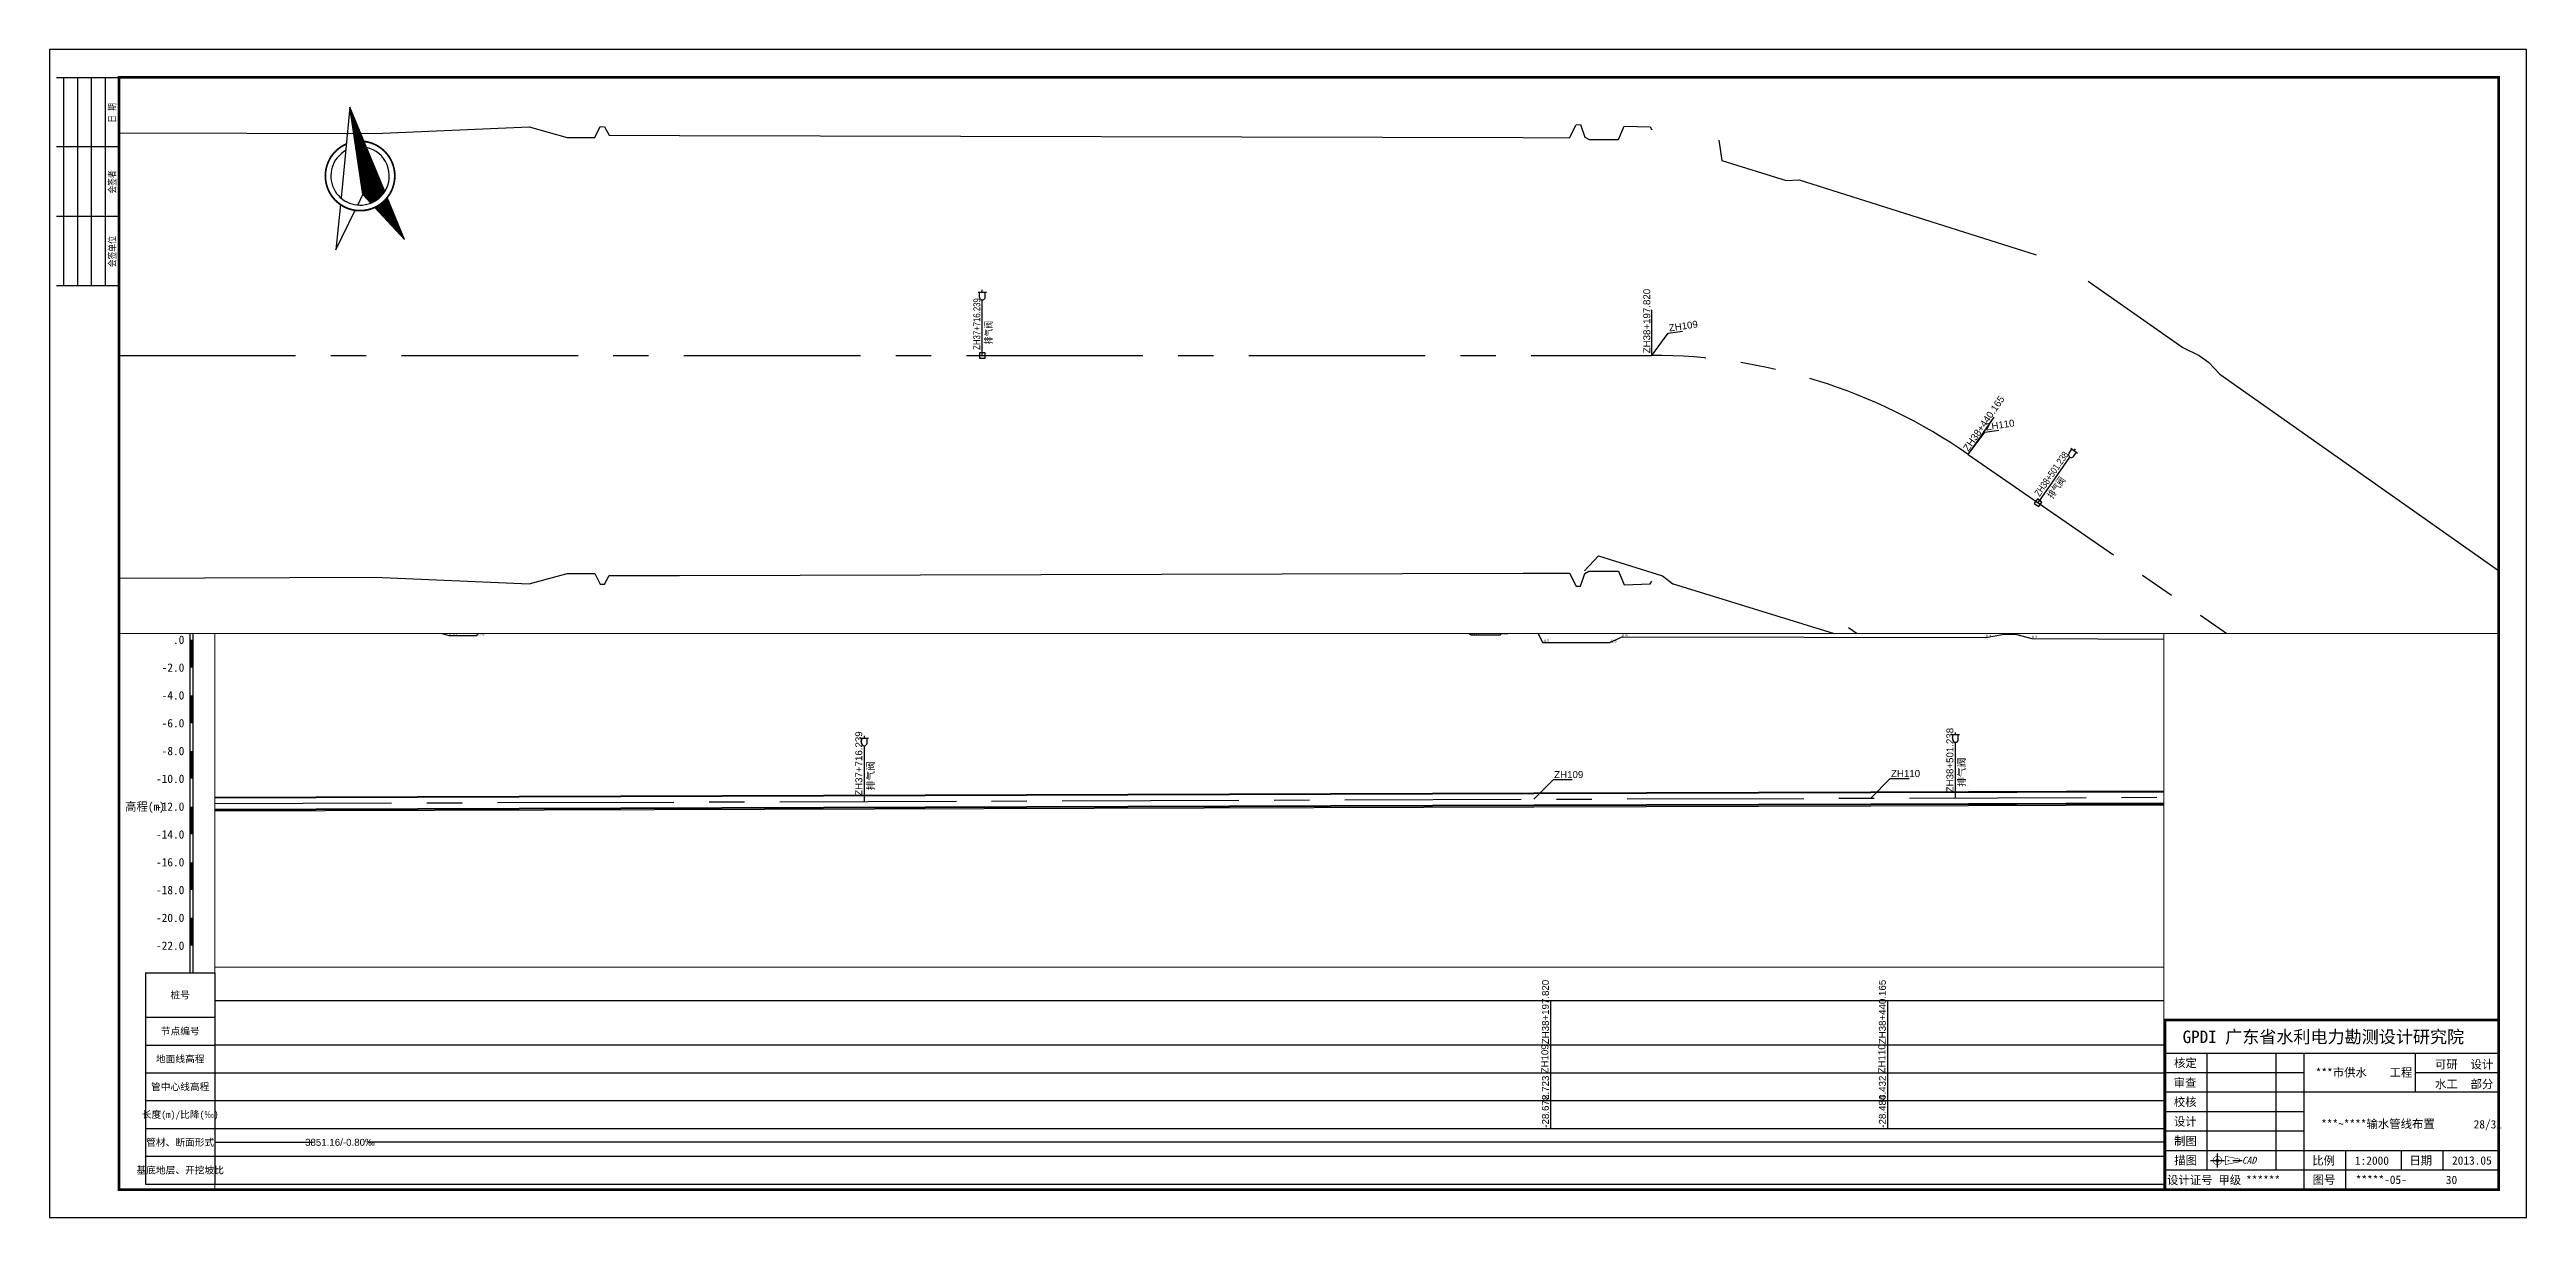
# Paper-space layout '30' of a CAD drawing. Header units: millimetres. Extents: x 0 to 891, y 0 to 420.
# The model-space entities are those that its viewports show. They can reach past a viewport. Long polylines and large blocks are cut down to what shows.
import ezdxf
from ezdxf.enums import TextEntityAlignment as Align
from ezdxf.lldxf.tags import DXFTag

# ---------------------------------------------------------------- set-up
doc = ezdxf.new("R2010")
doc.units = ezdxf.units.MM
doc.linetypes.add('CENTER', pattern=[50.8, 31.75, -6.35, 6.35, -6.35])
for name, color, linetype in [('pipe', 3, 'Continuous'), ('pipe_cen', 1, 'CENTER'), ('tab', 9, 'Continuous'), ('地形剖面', 4, 'Continuous'), ('布局裁图', 3, 'Continuous'), ('水工平面管线标注', 3, 'Continuous'), ('水工开挖线', 5, 'Continuous'), ('纵面管线标注', 3, 'Continuous'), ('附属设施', 2, 'Continuous')]:
    doc.layers.add(name, color=color, linetype=linetype)
doc.layers.add('管线-管廊边线-北线', color=4, linetype='管廊边线', lineweight=9)
doc.styles.add('FSD', font='')
doc.styles.add('HT', font='simhei.ttf')
doc.styles.get("Standard").update_dxf_attribs({"font": 'arial.ttf'})
doc.styles.get('FSD').set_extended_font_data('SimSun')
tags = doc.linetypes.add('管廊边线', pattern='A,50,-5,["管廊边线",Standard,S=2.54,R=0,X=-3.5,Y=-1.27],-12', length=67).pattern_tags.tags
tags[6] = DXFTag(74, 10)

# ---------------------------------------------------------------- blocks, each defined once
blk = doc.blocks.new('sign')
at = {"color": 7}
for p, q in [((-20, 0), (-20, -75)), ((-15, 0), (-15, -75)), ((-10, 0), (-10, -75)), ((-5, 0), (-5, -75)), ((0, -25), (-22.5, -25)), ((0, -50), (-22.5, -50))]:
    blk.add_line(p, q, dxfattribs=at)
blk.add_lwpolyline([(-22.5, 0), (0, 0), (0, -75), (-22.5, -75)], dxfattribs=at)
at = {"color": 3, "style": 'FSD', "width": 0.8}
for s, p in [('日 期', (-1.24, -16.3)), ('会签者', (-1.2, -41.81)), ('会签单位', (-1.2, -68.28))]:
    blk.add_text(s, height=2.5, rotation=90, dxfattribs=at).set_placement(p)
blk = doc.blocks.new('图框')
at = {"color": 7, "ltscale": 8}
for p, q in [((761, 10), (761, 71)), ((881, 71), (881, 10))]:
    blk.add_line(p, q, dxfattribs=at)
at = {"color": 7}
for p, q in [((881, 59), (761, 59)), ((776, 59), (776, 17)), ((801, 17), (801, 59)), ((811, 10), (811, 59)), ((851, 59), (851, 45)), ((811, 52), (761, 52)), ((881, 45), (761, 45)), ((881, 52), (851, 52)), ((811, 38), (761, 38)), ((811, 31), (761, 31)), ((881, 24), (761, 24)), ((826, 10), (826, 24)), ((846, 17), (846, 24)), ((861, 17), (861, 24)), ((881, 17), (761, 17))]:
    blk.add_line(p, q, dxfattribs=at)
at = {"color": 1}
for p, q in [((777.36, 20.51), (782.36, 20.51)), ((779.86, 18.01), (779.86, 23.01)), ((783.61, 20.51), (784.11, 20.51)), ((785.36, 20.51), (788.7, 20.51))]:
    blk.add_line(p, q, dxfattribs=at)
blk.add_lwpolyline([(0, 0), (891, 0), (891, 420), (0, 420)], close=True)
at = {"const_width": 1}
blk.add_lwpolyline([(25, 10), (25, 410), (881, 410), (881, 10)], close=True, dxfattribs=at)
at = {"color": 7, "const_width": 1}
blk.add_lwpolyline([(761, 10), (761, 71), (881, 71), (881, 10)], close=True, dxfattribs=at)
at = {"color": 5, "const_width": 0.2}
for points in [[(781.35, 20.66, 39.991666), (781.36, 20.51, 0.025005)], [(780.45, 20.57, 39.991666), (780.46, 20.51, 0.025005)]]:
    blk.add_lwpolyline(points, format="xyb", close=True, dxfattribs=at)
blk.add_lwpolyline([(787.7, 20.01), (782.7, 19.01), (782.7, 22.01), (787.7, 21.01)], close=True, dxfattribs=at)
blk.add_blockref('sign', (25, 410))
at = {"color": 3, "style": 'HT'}
for s, height, p in [('GPDI 广东省水利电力勘测设计研究院', 4.5, (767.32, 62.71)), ('***市供水', 3, (815.18, 50.63)), ('工程', 3, (841.77, 50.63)), ('可研', 3, (858.09, 53.54)), ('设计', 3, (870.9, 53.54)), ('水工', 3, (858.09, 46.44)), ('部分', 3, (870.9, 46.44)), ('***~****输水管线布置', 3, (817.12, 32.13)), ('比例', 3, (813.95, 18.94)), ('1:2000', 3, (829.29, 18.94)), ('日期', 3, (848.89, 18.98)), ('2013.05', 3, (864.23, 18.98)), ('图号', 3, (814.08, 12.06)), ('*****-05-', 3, (829.59, 12.06))]:
    blk.add_text(s, height=height, dxfattribs=at).set_placement(p)
at = {"color": 3, "ltscale": 8, "style": 'HT'}
for s, p in [('核定', (764.23, 55.53)), ('审查', (764.08, 48.46)), ('校核', (764.15, 41.51)), ('设计', (764.16, 34.49)), ('制图', (764.25, 27.48)), ('描图', (764.31, 20.49))]:
    blk.add_text(s, height=3, dxfattribs=at).set_placement(p, align=Align.MIDDLE_LEFT)
at = {"color": 3, "style": 'HT', "oblique": 15}
blk.add_text('CAD', height=2.5, dxfattribs=at).set_placement((788.67, 19.33))
at = {"color": 3, "ltscale": 8, "style": 'HT'}
for s, p in [('设计证号 ', (761.71, 11.94)), ('甲级 ', (780.19, 11.94)), ('******', (790.15, 11.94))]:
    blk.add_text(s, height=3, dxfattribs=at).set_placement(p)
blk = doc.blocks.new('*X9')
at = {"color": 0}
for p, q in [((2.948, 5.027), (2.95, 5.029)), ((2.948, 5.013), (2.953, 5.017)), ((2.948, 4.999), (2.955, 5.006)), ((2.948, 4.985), (2.958, 4.995)), ((2.948, 4.97), (2.961, 4.983)), ((2.948, 4.956), (2.964, 4.972)), ((2.948, 4.942), (2.967, 4.961)), ((2.948, 4.928), (2.97, 4.949)), ((2.948, 4.914), (2.972, 4.938)), ((2.948, 4.9), (2.975, 4.927)), ((2.948, 4.886), (2.978, 4.916)), ((2.948, 4.871), (2.981, 4.904)), ((2.948, 4.857), (2.984, 4.893)), ((2.948, 4.843), (2.987, 4.882)), ((2.948, 4.829), (2.989, 4.87)), ((2.948, 4.815), (2.992, 4.859)), ((2.948, 4.801), (2.995, 4.848)), ((2.948, 4.787), (2.998, 4.836)), ((2.948, 4.772), (3.001, 4.825)), ((2.948, 4.758), (3.004, 4.814)), ((2.948, 4.744), (3.006, 4.802)), ((2.948, 4.73), (3.009, 4.791)), ((2.948, 4.716), (3.012, 4.78)), ((2.948, 4.702), (3.015, 4.768)), ((2.948, 4.688), (3.018, 4.757)), ((2.948, 4.673), (3.02, 4.746)), ((2.948, 4.659), (3.023, 4.735)), ((2.948, 4.645), (3.026, 4.723)), ((2.948, 4.631), (3.029, 4.712)), ((2.948, 4.617), (3.032, 4.701)), ((2.948, 4.603), (3.035, 4.689)), ((2.948, 4.589), (3.037, 4.678)), ((2.948, 4.574), (3.04, 4.667)), ((2.948, 4.56), (3.043, 4.655)), ((2.948, 4.546), (3.046, 4.644)), ((2.948, 4.532), (3.049, 4.633)), ((2.948, 4.518), (3.052, 4.621)), ((2.948, 4.504), (3.054, 4.61)), ((2.948, 4.49), (3.057, 4.599)), ((2.948, 4.475), (3.06, 4.587)), ((2.948, 4.461), (3.063, 4.576)), ((2.948, 4.447), (3.066, 4.565)), ((2.948, 4.433), (3.069, 4.554)), ((2.948, 4.419), (3.071, 4.542)), ((2.948, 4.405), (3.074, 4.531)), ((2.948, 4.391), (3.077, 4.52)), ((2.948, 4.376), (3.08, 4.508)), ((2.948, 4.362), (3.083, 4.497)), ((2.948, 4.348), (3.086, 4.486)), ((2.948, 4.334), (3.088, 4.474)), ((2.948, 4.32), (3.091, 4.463)), ((2.948, 4.306), (3.094, 4.452)), ((2.948, 4.292), (3.097, 4.44)), ((2.948, 4.277), (3.1, 4.429)), ((2.948, 4.263), (3.103, 4.418)), ((2.948, 4.249), (3.105, 4.406)), ((2.948, 4.235), (3.108, 4.395)), ((2.948, 4.221), (3.111, 4.384)), ((2.948, 4.207), (3.114, 4.372)), ((2.948, 4.193), (3.117, 4.361)), ((2.948, 4.178), (3.119, 4.35)), ((2.948, 4.164), (3.122, 4.339)), ((2.948, 4.15), (3.125, 4.327)), ((2.948, 4.136), (3.128, 4.316)), ((2.948, 4.122), (3.131, 4.305)), ((2.948, 4.108), (3.134, 4.293)), ((2.948, 4.094), (3.136, 4.282)), ((2.948, 4.079), (3.139, 4.271)), ((2.948, 4.065), (3.142, 4.259)), ((2.948, 4.051), (3.145, 4.248)), ((2.948, 4.037), (3.148, 4.237)), ((2.948, 4.023), (3.151, 4.225)), ((2.948, 4.009), (3.153, 4.214)), ((2.948, 3.995), (3.156, 4.203)), ((2.948, 3.98), (3.159, 4.191)), ((2.948, 3.966), (3.162, 4.18)), ((2.948, 3.952), (3.165, 4.169)), ((2.948, 3.938), (3.168, 4.158)), ((2.948, 3.924), (3.17, 4.146)), ((2.948, 3.91), (3.173, 4.135)), ((2.948, 3.896), (3.176, 4.124)), ((2.948, 3.881), (3.179, 4.112)), ((2.948, 3.867), (3.182, 4.101)), ((2.948, 3.853), (3.185, 4.09)), ((2.948, 3.839), (3.187, 4.078)), ((2.948, 3.825), (3.19, 4.067)), ((2.948, 3.811), (3.193, 4.056)), ((2.948, 3.797), (3.196, 4.044)), ((2.948, 3.782), (3.199, 4.033)), ((2.948, 3.768), (3.202, 4.022)), ((2.953, 3.759), (3.204, 4.01)), ((2.958, 3.75), (3.207, 3.999)), ((2.964, 3.742), (3.21, 3.988)), ((2.97, 3.733), (3.213, 3.977)), ((2.976, 3.725), (3.216, 3.965)), ((2.981, 3.717), (3.218, 3.954)), ((2.987, 3.708), (3.221, 3.943)), ((2.993, 3.7), (3.224, 3.931)), ((2.999, 3.691), (3.227, 3.92)), ((3.004, 3.683), (3.23, 3.909)), ((3.01, 3.675), (3.233, 3.897)), ((3.016, 3.666), (3.235, 3.886)), ((3.022, 3.658), (3.238, 3.875)), ((3.027, 3.65), (3.241, 3.863)), ((3.033, 3.641), (3.244, 3.852)), ((3.039, 3.633), (3.247, 3.841)), ((3.048, 3.627), (3.25, 3.829)), ((3.067, 3.633), (3.252, 3.818)), ((3.088, 3.639), (3.255, 3.807)), ((3.111, 3.648), (3.258, 3.795)), ((3.137, 3.66), (3.261, 3.784)), ((3.169, 3.679), (3.264, 3.773)), ((3.223, 3.718), (3.266, 3.76))]:
    blk.add_line(p, q, dxfattribs=at)
blk = doc.blocks.new('*X8')
at = {"color": 0}
for p, q in [((3.102, 3.54), (3.132, 3.57)), ((3.108, 3.532), (3.157, 3.581)), ((3.114, 3.524), (3.185, 3.595)), ((3.119, 3.515), (3.219, 3.615)), ((3.125, 3.507), (3.276, 3.658)), ((3.131, 3.498), (3.292, 3.66)), ((3.137, 3.49), (3.295, 3.648)), ((3.142, 3.482), (3.298, 3.637)), ((3.148, 3.473), (3.301, 3.626)), ((3.154, 3.465), (3.303, 3.614)), ((3.16, 3.457), (3.306, 3.603)), ((3.165, 3.448), (3.309, 3.592)), ((3.171, 3.44), (3.312, 3.581)), ((3.177, 3.431), (3.315, 3.569)), ((3.096, 3.549), (3.11, 3.562)), ((3.183, 3.423), (3.317, 3.558)), ((3.188, 3.415), (3.32, 3.547)), ((3.194, 3.406), (3.323, 3.535)), ((3.2, 3.398), (3.326, 3.524)), ((3.206, 3.389), (3.329, 3.513)), ((3.211, 3.381), (3.332, 3.501)), ((3.217, 3.373), (3.334, 3.49)), ((3.223, 3.364), (3.337, 3.479)), ((3.229, 3.356), (3.34, 3.467)), ((3.234, 3.347), (3.343, 3.456)), ((3.24, 3.339), (3.346, 3.445)), ((3.246, 3.331), (3.349, 3.433)), ((3.252, 3.322), (3.351, 3.422)), ((3.257, 3.314), (3.354, 3.411)), ((3.263, 3.305), (3.357, 3.4)), ((3.269, 3.297), (3.36, 3.388)), ((3.275, 3.289), (3.363, 3.377)), ((3.28, 3.28), (3.366, 3.366)), ((3.286, 3.272), (3.368, 3.354)), ((3.292, 3.263), (3.371, 3.343)), ((3.298, 3.255), (3.374, 3.332)), ((3.303, 3.247), (3.377, 3.32)), ((3.309, 3.238), (3.38, 3.309)), ((3.315, 3.23), (3.383, 3.298)), ((3.321, 3.222), (3.385, 3.286)), ((3.326, 3.213), (3.388, 3.275)), ((3.332, 3.205), (3.391, 3.264)), ((3.338, 3.196), (3.394, 3.252)), ((3.344, 3.188), (3.397, 3.241)), ((3.349, 3.18), (3.4, 3.23)), ((3.355, 3.171), (3.402, 3.218)), ((3.361, 3.163), (3.405, 3.207)), ((3.367, 3.154), (3.408, 3.196)), ((3.372, 3.146), (3.411, 3.185)), ((3.378, 3.138), (3.414, 3.173)), ((3.384, 3.129), (3.416, 3.162)), ((3.39, 3.121), (3.419, 3.151)), ((3.395, 3.112), (3.422, 3.139)), ((3.401, 3.104), (3.425, 3.128)), ((3.407, 3.096), (3.428, 3.117)), ((3.413, 3.087), (3.431, 3.105)), ((3.418, 3.079), (3.433, 3.094)), ((3.424, 3.07), (3.436, 3.083)), ((3.43, 3.062), (3.439, 3.071)), ((3.436, 3.054), (3.442, 3.06)), ((3.441, 3.045), (3.445, 3.049)), ((3.447, 3.037), (3.448, 3.037))]:
    blk.add_line(p, q, dxfattribs=at)
blk = doc.blocks.new('zbz')
for p, q in [((0, 0), (-0.318, -1.274)), ((0, -1.27), (0, 0)), ((0.318, -1.274), (0, 0)), ((-0.341, -1.365), (-0.5, -2)), ((-0.095, -1.409), (0, -1.27)), ((0, -1.27), (0.095, -1.409)), ((0.5, -2), (0.341, -1.365)), ((-0.5, -2), (-0.143, -1.479)), ((0.143, -1.479), (0.5, -2))]:
    blk.add_line(p, q)
at = {"const_width": 0.025}
for points in [[(-0.129, -0.517, 1.014443), (0.143, -1.479, 1.014443)], [(0.341, -1.365, 0.588844), (0.129, -0.517, 1.014443)], [(0.143, -1.479, 0.115834), (0.341, -1.365, 1.014443)]]:
    blk.add_lwpolyline(points, format="xyb", dxfattribs=at)
for start, end in [(111.2477, 283.0769), (319.3202, 68.7523), (283.0769, 319.3202)]:
    blk.add_arc((0, -1), 0.42, start, end)
for name in ['*X9', '*X8']:
    blk.add_blockref(name, (-2.948, -5.035))
blk = doc.blocks.new('指北针')
at = {"xscale": 25, "yscale": 25, "zscale": 25}
blk.add_blockref('zbz', (12.5, 50), dxfattribs=at)
blk = doc.blocks.new('qin排气阀va')
at = {"layer": '附属设施'}
for points in [[(-1.5, 22.8), (1.5, 22.8)], [(-1, 21), (-1, 22.8)], [(0, 22.8), (0, 23.55)], [(0, 0), (0, 20)], [(1, 21), (1, 22.8)]]:
    blk.add_lwpolyline(points, dxfattribs=at)
blk.add_arc((0, 21), 1, 180, 0, dxfattribs=at)
blk.add_attdef('名称', text='', height=2.5, rotation=90, dxfattribs=at).set_placement((1, 4), align=Align.TOP_LEFT)
blk.add_attdef('ZH', text='', height=2.5, rotation=90, dxfattribs=at).set_placement((0, 2), align=Align.BOTTOM_LEFT)
blk = doc.blocks.new('qin排气阀pa')
at = {"layer": '附属设施'}
for points in [[(-1.5, 22.8), (1.5, 22.8)], [(-1, 21), (-1, 22.8)], [(0, 22.8), (0, 23.55)], [(0, 0), (0, 20)], [(1, 21), (1, 22.8)]]:
    blk.add_lwpolyline(points, dxfattribs=at)
blk.add_lwpolyline([(-1, -1), (1, -1), (1, 1), (-1, 1)], close=True, dxfattribs=at)
blk.add_arc((0, 21), 1, 180, 0, dxfattribs=at)
blk.add_attdef('名称', text='', height=2.5, rotation=90, dxfattribs=at).set_placement((1, 4), align=Align.TOP_LEFT)
blk.add_attdef('ZH', text='', height=2.5, rotation=90, dxfattribs=at).set_placement((0, 2), align=Align.BOTTOM_LEFT)

msp = doc.modelspace()

# ---------------------------------------------------------------- linework, layer by layer
at = {"layer": 'pipe'}
for points in [[(549745.3, 2381702.1), (551443.2, 2381707.6), (551685.6, 2381708.3), (552497.8, 2381710.9)], [(549745.3, 2381701.5), (551443.2, 2381707), (551685.6, 2381707.7), (552497.8, 2381710.3)], [(549745.3, 2381693.5), (551443.2, 2381699), (551685.6, 2381699.7), (552497.8, 2381702.3)], [(549745.3, 2381692.9), (551443.2, 2381698.4), (551685.6, 2381699.1), (552497.8, 2381701.7)], [(549745.3, 2381692.1), (551443.2, 2381697.6), (551685.6, 2381698.3), (552497.8, 2381700.9)]]:
    msp.add_lwpolyline(points, dxfattribs=at)
at = {"layer": 'pipe_cen'}
msp.add_lwpolyline([(545536.5, 2393403.5), (547216.2, 2393155.4, -0.152634), (547431.1, 2393051.7), (548476.6, 2392072.8, -0.04194)], format="xyb", dxfattribs=at)
msp.add_lwpolyline([(548646.7, 2381694), (552497.8, 2381706.3)], dxfattribs=at)
at = {"layer": 'tab'}
for points in [[(513183.4, 2381401.7), (554886.6, 2381401.7)], [(551443.2, 2381401.7), (551443.2, 2381309.7)], [(551685.6, 2381401.7), (551685.6, 2381309.7)], [(513183.4, 2381369.7), (554886.6, 2381369.7)], [(513183.4, 2381349.7), (554886.6, 2381349.7)], [(513183.4, 2381329.7), (554886.6, 2381329.7)], [(513183.4, 2381309.7), (554886.6, 2381309.7)], [(513183.4, 2381289.7), (554886.6, 2381289.7)], [(548646.7, 2381299.7), (548649.7, 2381299.7), (550552.3, 2381299.7)], [(552497.8, 2381299.7), (552494.8, 2381299.7), (550592.3, 2381299.7)], [(513183.4, 2381269.7), (554886.6, 2381269.7)]]:
    msp.add_lwpolyline(points, dxfattribs=at)
at = {"layer": '地形剖面'}
for points in [[(550036.4, 2381824), (550524.6, 2381823.6), (550635.7, 2381828), (550662.9, 2381820.8), (550682.8, 2381820.8), (550686.6, 2381828.4), (550689.9, 2381828.4), (550693.1, 2381822.8), (550743.8, 2381822.8), (551350.8, 2381822.8), (551384.1, 2381822.8), (551388.9, 2381832.4)], [(551391.9, 2381832.4), (551395.2, 2381823.2), (551398.1, 2381821.2), (551419.4, 2381821.2), (551423.4, 2381831.2)], [(551442.2, 2381830.6), (551449.6, 2381815.7), (551449.6, 2381815.7), (551497.9, 2381815.7), (551497.9, 2381815.7), (551506.8, 2381819.7), (551506.8, 2381819.7), (551768.5, 2381819.3), (551768.5, 2381819.3), (551781.6, 2381821.7), (551781.6, 2381821.7), (551789.9, 2381821.7), (551789.9, 2381821.7), (551801.5, 2381818.5), (551801.5, 2381818.5), (552341, 2381815.7)]]:
    msp.add_lwpolyline(points, dxfattribs=at)
at = {"layer": '水工平面管线标注', "color": 9}
for points in [[(547216.2, 2393155.4), (547221, 2393187.7)], [(547216.2, 2393155.4), (547230.3, 2393169.5), (547240.6, 2393169.5)], [(547431.1, 2393051.7), (547453.5, 2393075.5)], [(547431.1, 2393051.7), (547445.3, 2393065.8), (547455.5, 2393065.8)]]:
    msp.add_lwpolyline(points, dxfattribs=at)
at = {"layer": '水工平面管线标注'}
for points in [[(547216, 2393155.4, 0.5, 0.5, -1), (547216.5, 2393155.4, 0, 0, 0)], [(547216, 2393155.4, 0.5, 0.5, 1), (547216.5, 2393155.4, 0, 0, 0)], [(547430.9, 2393051.7, 0.5, 0.5, -1), (547431.4, 2393051.7, 0, 0, 0)], [(547430.9, 2393051.7, 0.5, 0.5, 1), (547431.4, 2393051.7, 0, 0, 0)]]:
    msp.add_lwpolyline(points, format="xyseb", dxfattribs=at)
at = {"layer": '水工开挖线'}
for points in [[(545560.8, 2393567.8), (545574.6, 2393561.5), (545625.7, 2393553.8), (545848, 2393520.3), (546330.7, 2393447.4), (546441.3, 2393436), (546467.2, 2393424.5), (546486.9, 2393421.6), (546491.8, 2393428.7), (546495, 2393428.2), (546497.3, 2393421.7), (546547.4, 2393414.1), (547147.7, 2393323.9), (547180.6, 2393318.9), (547186.7, 2393327.5), (547189.7, 2393327.1), (547191.6, 2393317.6), (547194.3, 2393315.5), (547215.3, 2393312.4), (547220.7, 2393321.4), (547239.2, 2393318.1), (547239.9, 2393315.9)], [(547286.7, 2393301.5), (547286.7, 2393286.8), (547286.7, 2393286.8), (547330.2, 2393265.7), (547330.2, 2393265.7), (547339.6, 2393264.8), (547339.6, 2393264.8), (547500.3, 2393186.5)], [(545512.2, 2393239.2), (545527.3, 2393241.2), (545578.4, 2393233.8), (545800.9, 2393201.5), (546284.1, 2393131.8), (546393.3, 2393110.8), (546421.3, 2393114.2), (546441.1, 2393111.4), (546443.7, 2393103.1), (546446.9, 2393102.7), (546451, 2393108.3), (546501.2, 2393101), (547101.9, 2393013.9), (547134.8, 2393009.1), (547138.2, 2392999.1), (547141.2, 2392998.7), (547145.8, 2393007.2), (547148.9, 2393008.4), (547170, 2393005.3), (547172.5, 2392995.1), (547191.2, 2392992.9), (547192.5, 2392994.8)], [(547534.7, 2393162.2), (547595, 2393105.3), (547595, 2393105.3), (547605.9, 2393097.8), (547605.9, 2393097.8), (547611.9, 2393092.1), (547611.9, 2393092.1), (547618.6, 2393082.2), (547618.6, 2393082.2), (548009.8, 2392710.8), (548009.8, 2392710.8), (548053.3, 2392669.9), (548053.3, 2392669.9), (548131.3, 2392611.1), (548178.6, 2392573.8), (548317, 2392440), (548346.9, 2392388.7), (548521.1, 2392222.5), (548553.7, 2392213.4), (548562.8, 2392204.7), (548577.8, 2392181)], [(547145.7, 2393009.2), (547157.2, 2393018.4), (547157.2, 2393018.4), (547200.8, 2392997.5), (547200.8, 2392997.5), (547207.3, 2392990.7), (547207.4, 2392990.7), (547368.6, 2392913.6)], [(547327.6, 2392941.1), (547388.4, 2392884.6), (547388.4, 2392884.6), (547396.6, 2392874.3), (547396.6, 2392874.3), (547402.7, 2392868.6), (547402.7, 2392868.6), (547413, 2392862.6), (547413, 2392862.6), (547809.3, 2392496.6), (547809.3, 2392496.6), (547853, 2392456), (547853, 2392456), (547916.8, 2392381.9), (547957.1, 2392337.2), (548099.7, 2392207.9), (548152.9, 2392181.5), (548330.1, 2392018.5), (548341.4, 2391986.6), (548350.7, 2391978.1), (548375.3, 2391964.7)]]:
    msp.add_lwpolyline(points, dxfattribs=at)
at = {"layer": '管线-管廊边线-北线', "color": 2, "linetype": 'CENTER'}
msp.add_lwpolyline([(545536.5, 2393403.5), (547216.2, 2393155.4, -0.152634), (547431.1, 2393051.7), (548476.6, 2392072.8, -0.04194)], format="xyb", dxfattribs=at)
at = {"layer": '纵面管线标注', "color": 9}
for points in [[(551443.2, 2381703), (551457.4, 2381717.1), (551470.9, 2381717.1)], [(551685.6, 2381703.7), (551699.7, 2381717.9), (551713.2, 2381717.9)]]:
    msp.add_lwpolyline(points, dxfattribs=at)

# ---------------------------------------------------------------- block references
at = {"layer": '附属设施'}
ref = msp.add_blockref('qin排气阀pa', (546739.8, 2393225.7), dxfattribs=dict(at, xscale=2, yscale=2, zscale=2, rotation=351.5977332964753))
ref.add_attrib('ZH', 'ZH37+716.239', dxfattribs={"height": 5, "rotation": 81.5977, "width": 0.8}).set_placement((546740.4, 2393229.7), align=Align.BOTTOM_LEFT)
ref.add_attrib('名称', '排气阀', dxfattribs={"height": 5, "rotation": 81.5977, "width": 0.8}).set_placement((546742.9, 2393233.4), align=Align.TOP_LEFT)
ref = msp.add_blockref('qin排气阀pa', (547475.7, 2393009.9), dxfattribs=dict(at, xscale=2, yscale=2, zscale=2, rotation=316.8844718793887))
ref.add_attrib('ZH', 'ZH38+501.238', dxfattribs={"height": 5, "rotation": 46.8845, "width": 0.8}).set_placement((547478.5, 2393012.8), align=Align.BOTTOM_LEFT)
ref.add_attrib('名称', '排气阀', dxfattribs={"height": 5, "rotation": 46.8845, "width": 0.8}).set_placement((547482.7, 2393014.4), align=Align.TOP_LEFT)
at = {"layer": '附属设施', "xscale": 2, "yscale": 2, "zscale": 2}
for p, values in [((550961.6, 2381701.4), {'ZH': 'ZH37+716.239', '名称': '排气阀'}), ((551746.6, 2381703.9), {'ZH': 'ZH38+501.238', '名称': '排气阀'})]:
    msp.add_blockref('qin排气阀va', p, dxfattribs=at).add_auto_attribs(values)

# ---------------------------------------------------------------- texts
at = {"layer": 'tab', "color": 3}
for s, p in [('ZH38+197.820', (551442.1, 2381370.2)), ('ZH38+440.165', (551684.5, 2381370.2)), ('2.723', (551442.1, 2381330.2)), ('0.432', (551684.5, 2381330.2)), ('-28.678', (551442.1, 2381310.2)), ('-28.484', (551684.5, 2381310.2))]:
    msp.add_text(s, height=5, rotation=90, dxfattribs=at).set_placement(p)
for s, p in [('ZH109', (551443.2, 2381359.7)), ('ZH110', (551685.6, 2381359.7))]:
    msp.add_text(s, height=5, rotation=90, dxfattribs=at).set_placement(p, align=Align.BOTTOM_CENTER)
msp.add_text('3851.16/-0.80‰', height=5, dxfattribs=at).set_placement((550572.3, 2381299.7), align=Align.MIDDLE_CENTER)
at = {"layer": '地形剖面', "color": 9}
for s, p in [('1.48', (550524.6, 2381823.6)), ('2.58', (550635.7, 2381828)), ('0.78', (550662.9, 2381820.8)), ('0.78', (550682.8, 2381820.8)), ('2.68', (550686.6, 2381828.4)), ('2.68', (550689.9, 2381828.4)), ('1.28', (550693.1, 2381822.8)), ('1.28', (550743.8, 2381822.8)), ('1.28', (551350.8, 2381822.8)), ('1.28', (551384.1, 2381822.8)), ('1.38', (551395.2, 2381823.2)), ('0.88', (551398.1, 2381821.2)), ('0.88', (551419.4, 2381821.2)), ('0.5', (551506.8, 2381819.7)), ('0.5', (551506.8, 2381819.7)), ('0.4', (551768.5, 2381819.3)), ('0.4', (551768.5, 2381819.3)), ('1.0', (551781.6, 2381821.7)), ('1.0', (551781.6, 2381821.7)), ('1.0', (551789.9, 2381821.7)), ('1.0', (551789.9, 2381821.7)), ('-0.5', (551449.6, 2381815.7)), ('-0.5', (551449.6, 2381815.7)), ('-0.5', (551497.9, 2381815.7)), ('-0.5', (551497.9, 2381815.7)), ('0.2', (551801.5, 2381818.5)), ('0.2', (551801.5, 2381818.5))]:
    msp.add_text(s, height=2, dxfattribs=at).set_placement(p)
at = {"layer": '水工平面管线标注'}
for s, rotation, p in [('ZH38+197.820', 81.5977, (547215.4, 2393157)), ('ZH38+440.165', 46.8845, (547431.4, 2393053.4))]:
    msp.add_text(s, height=5, rotation=rotation, dxfattribs=at).set_placement(p)
for s, p in [('ZH109', (547231.3, 2393170.5)), ('ZH110', (547446.3, 2393066.8))]:
    msp.add_text(s, height=5, dxfattribs=at).set_placement(p)
at = {"layer": '纵面管线标注'}
for s, p in [('ZH109', (551457.9, 2381718.2)), ('ZH110', (551700.2, 2381719))]:
    msp.add_text(s, height=5, dxfattribs=at).set_placement(p)

psp = doc.layouts.new('30')

# ---------------------------------------------------------------- linework, layer by layer
at = {"layer": '布局裁图'}
for points in [[(50.5, 210), (50.5, 88)], [(51.5, 210), (51.5, 88)], [(34.5, 88), (59.5, 88)], [(34.5, 88), (34.5, 12)], [(59.5, 88), (59.5, 12)], [(34.5, 72), (59.5, 72)], [(34.5, 62), (59.5, 62)], [(34.5, 52), (59.5, 52)], [(34.5, 42), (59.5, 42)], [(34.5, 32), (59.5, 32)], [(34.5, 22), (59.5, 22)], [(34.5, 12), (59.5, 12)]]:
    psp.add_lwpolyline(points, dxfattribs=at)
for points in [[(50.5, 207.75), (51.5, 207.75), (50.5, 197.75), (51.5, 197.75)], [(50.5, 187.75), (51.5, 187.75), (50.5, 177.75), (51.5, 177.75)], [(50.5, 167.75), (51.5, 167.75), (50.5, 157.75), (51.5, 157.75)], [(50.5, 147.75), (51.5, 147.75), (50.5, 137.75), (51.5, 137.75)], [(50.5, 127.75), (51.5, 127.75), (50.5, 117.75), (51.5, 117.75)], [(50.5, 107.75), (51.5, 107.75), (50.5, 97.75), (51.5, 97.75)]]:
    psp.add_solid(points, dxfattribs=at)

# ---------------------------------------------------------------- block references
psp.add_blockref('图框', (0, 0), dxfattribs=at)
at = {"layer": '布局裁图', "rotation": 8.402266703524742}
psp.add_blockref('指北针', (103, 348), dxfattribs=at)

# ---------------------------------------------------------------- texts
at = {"layer": '布局裁图', "style": 'HT'}
for s, p in [('.0', (48.5, 207.75)), ('-2.0', (48.5, 197.75)), ('-4.0', (48.5, 187.75)), ('-6.0', (48.5, 177.75)), ('-8.0', (48.5, 167.75)), ('-10.0', (48.5, 157.75)), ('高程(m)', (41.5, 147.75)), ('-12.0', (48.5, 147.75)), ('-14.0', (48.5, 137.75)), ('-16.0', (48.5, 127.75)), ('-18.0', (48.5, 117.75)), ('-20.0', (48.5, 107.75)), ('-22.0', (48.5, 97.75))]:
    psp.add_text(s, height=3, dxfattribs=at).set_placement(p, align=Align.MIDDLE_RIGHT)
for s, p in [('桩号', (47, 80)), ('节点编号', (47, 67)), ('地面线高程', (47, 57)), ('管中心线高程', (47, 47)), ('长度(m)/比降(‰)', (47, 37)), ('管材、断面形式', (47, 27)), ('基底地层、开挖坡比', (47, 17))]:
    psp.add_text(s, height=2.5, dxfattribs=at).set_placement(p, align=Align.MIDDLE_CENTER)
for s, p in [('28/31', (872, 32)), ('30', (862, 12))]:
    psp.add_text(s, height=3, dxfattribs=at).set_placement(p)

# ---------------------------------------------------------------- viewports
at = {"layer": '布局裁图', "view_twist_angle": 8.4022667}
psp.add_viewport(center=(453, 310), size=(856, 200), view_center_point=(191402.99, 2447428.98), view_height=400, dxfattribs=at)
at = {"layer": '布局裁图'}
for center, size, view_center_point, view_height, status in [((410, 150), (701, 120), (551195.4, 2381702.17), 240, 3), ((410, 50), (701, 80), (551183.4, 2381345.66), 160, 4)]:
    psp.add_viewport(center=center, size=size, view_center_point=view_center_point, view_height=view_height, status=status, dxfattribs=at)

doc.saveas('drawing.dxf')
